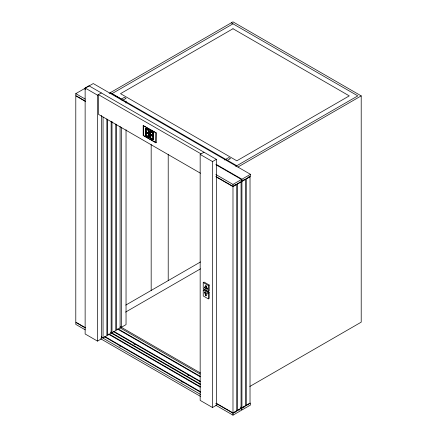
<?xml version="1.0" encoding="UTF-8"?>
<svg xmlns="http://www.w3.org/2000/svg" width="437" height="437" viewBox="0 0 437 437"><rect width="100%" height="100%" fill="white"/><g stroke="black" fill="none" stroke-linecap="round" stroke-linejoin="round"><path stroke-width="0.66" d="M207.056 289.196L204.5 287.721L205.778 285.508L207.056 289.196L207.411 288.988L206.346 285.918M204.5 287.721L205.816 285.853M207.411 293.517L205.778 295.936L204.5 292.244L204.855 292.042L206.133 295.729M101.329 115.423L101.329 338.894L97.495 341.106L85.133 333.972L85.133 88.017L88.968 85.805L216.353 159.347L216.353 405.301L212.513 407.513L200.162 400.379L200.162 154.425L203.992 152.213M85.248 101.062L75.792 95.605L75.792 93.638L84.308 88.716L85.494 89.399M84.734 88.471L93.256 83.554L250.45 174.308L250.45 176.275L248.544 177.378L248.544 176.887L248.118 177.132L248.118 177.624L244.272 179.842L244.272 179.35L243.846 179.596L243.846 180.088L241.929 181.191L241.929 179.225L215.927 164.214M85.133 88.017L97.495 95.151L101.329 92.939M109.157 93.343L232.987 21.85L361.208 95.878L361.208 322.156L249.784 386.483M232.987 23.817L111.981 93.676L121.355 99.084L124.337 97.364L126.042 98.347L121.956 100.707M143.183 125.588L156.135 132.87L155.96 142.806L143.183 135.426L143.183 125.588L156.135 132.87M146.062 131.701L146.062 129.161L148.433 130.33M145.805 128.522L146.149 129.112L146.149 131.652L145.723 131.898L145.379 131.308L145.466 128.718M146.149 128.325L148.433 129.543L148.771 130.133L148.345 130.379L146.149 129.112M146.062 135.219L146.062 132.684L148.433 133.853M149.11 133.46L149.197 130.871L148.859 130.281L148.433 130.526L148.433 133.066L148.771 133.656M149.825 131.335L150.678 130.843L152.879 132.111L153.218 132.701L152.792 132.946L150.596 131.679L150.252 131.089M143.183 135.426L156.135 142.708M150.508 134.268L150.508 131.728L152.879 132.897M145.805 132.045L146.149 132.635L146.149 135.17L145.723 135.415L145.379 134.825L145.466 132.242M146.149 131.848L148.514 133.017L148.514 130.477M150.596 131.679L150.596 134.219L150.17 134.465L149.825 133.875L150.252 134.416M150.596 130.892L152.879 132.111M148.771 137.18L148.433 136.59L146.231 135.317L145.805 135.563L146.149 136.158L148.433 137.376M149.11 136.983L149.197 134.394L148.859 133.804L148.433 134.05L148.433 136.59M149.825 134.858L150.678 134.367L152.879 135.634L153.218 136.224M150.508 137.786L150.508 135.251L152.879 136.42M152.879 135.634L152.879 133.094L153.305 132.848L153.644 133.438L153.218 132.897M146.149 135.366L148.514 136.541L148.514 134.001M150.252 134.612L150.596 135.202L150.596 137.737L150.17 137.983L149.825 137.393L150.252 137.934M150.596 134.416L152.961 135.585L152.961 133.045M153.644 135.978L152.792 136.47L150.596 135.202M153.218 139.747L152.879 139.157L150.678 137.884L150.252 138.136L150.596 138.726L152.879 139.944M152.879 139.157L152.879 136.617L153.305 136.371L153.644 136.961L153.218 136.42M150.596 137.934L152.961 139.108L152.961 136.568M153.644 139.501L152.792 139.993L150.596 138.726M212.513 407.513L212.513 161.564L216.353 159.347M224.623 159.98L228.731 157.604L230.436 158.587L227.442 160.319M235.701 166.371L357.799 95.878L231.282 22.833M237.996 167.016L361.208 95.878M215.845 174.494L232.987 184.392L241.503 179.47L241.503 181.437L239.596 182.54L239.596 182.049L239.17 182.786L235.325 185.004L235.325 184.512L234.898 184.758L234.898 185.25L232.987 186.359L215.845 176.466M241.929 179.225L250.45 174.308M216.162 176.919L232.987 186.632L236.816 184.419L236.816 410.693L232.987 412.91L216.162 403.198M125.763 305.108L200.528 261.943M125.556 312.116L200.517 268.837M101.313 336.889L103.056 337.894L106.89 335.682L106.89 118.946M110.84 332.06L112.003 332.726L115.832 330.514L115.832 124.004M121.355 327.329L126.042 324.62L126.042 129.696M203.221 282.553L204.074 282.062L209.186 285.017L209.186 290.916L208.334 291.408L203.221 288.458L203.221 282.553L208.334 285.508L209.186 285.017M203.221 290.031L204.074 289.54L209.186 292.49L209.186 298.395L208.334 298.886L203.221 295.936L203.221 290.031L208.334 292.987L209.186 292.49M241.929 407.743L245.763 405.531L245.763 179.252L241.929 181.47L241.929 407.743L240.771 407.071M215.845 403.285L232.987 413.183L234.898 412.075L234.898 412.566L235.325 411.829L239.17 409.611L239.17 410.103L239.596 409.857L239.596 409.365L241.503 408.262L241.503 410.234L232.987 415.15L215.845 405.257M241.929 408.016L243.846 406.913L243.846 407.404L244.272 406.667L248.118 404.443L248.118 404.941L248.544 404.689L248.544 404.198L250.45 403.1L250.45 405.066L241.929 409.982L241.929 408.016L240.749 407.333M110.277 92.693L236.816 165.727M201.075 153.9L98.407 94.627L98.407 114.303L200.485 173.232M200.162 154.425L212.513 161.564M216.091 164.798L241.503 179.47M148.433 129.543L146.231 128.276L145.379 128.768L145.379 131.308M148.433 133.066L146.231 131.799L145.379 132.291L145.379 134.825M146.149 132.635L148.345 133.902L149.197 133.411L149.197 130.871M75.792 93.638L85.248 99.095M146.149 136.158L148.345 137.426L149.197 136.934L149.197 134.394M85.652 101.57L75.792 95.878L75.792 322.151L85.652 327.848M204.855 287.513L207.411 288.988M204.5 292.244L207.056 293.724M120.213 326.647L200.43 372.969M119.847 327.695L200.217 374.099M117.941 328.799L200.086 376.224M117.515 329.045L200.25 376.809M113.675 331.262L200.545 381.419M113.249 331.508L200.119 381.665M133.93 343.941L135.109 344.624M187.708 374.99L188.888 375.673M110.741 332.273L200.561 384.134M110.905 332.863L200.135 384.38M108.993 333.961L200.594 386.849M108.567 334.207L200.168 387.095M105.317 336.769L200.463 391.699M104.301 336.676L200.627 392.289M119.077 345.694L120.257 346.377M181.126 381.517L182.305 382.2M85.248 327.887L75.792 322.43L75.792 324.396L85.248 329.853M101.204 337.096L200.479 394.42M100.608 338.724L200.479 396.386M152.792 132.16L153.13 132.75M150.339 131.04L150.678 131.63M152.961 135.585L153.305 136.175M150.17 131.138L150.508 131.728M152.792 135.683L153.13 136.273M148.345 129.592L148.684 130.182M148.771 130.33L149.11 130.92M150.339 134.563L150.678 135.153M152.961 139.108L153.305 139.698M150.17 134.662L150.508 135.251M152.792 139.206L153.13 139.796M145.892 128.473L146.231 129.062M148.514 133.017L148.859 133.607M145.723 128.571L146.062 129.161M148.345 133.116L148.684 133.706M148.771 133.853L149.11 134.443M150.339 138.081L150.678 138.676M145.466 131.258L145.805 131.848M145.892 131.996L146.231 132.586M148.514 136.541L148.859 137.131M145.723 132.094L146.062 132.684M148.345 136.639L148.684 137.229M145.466 134.776L145.805 135.366M145.892 135.514L146.231 136.104M232.987 184.392L232.987 186.359M232.987 186.632L232.987 412.91M232.987 413.183L232.987 415.15M208.334 285.508L208.334 291.408M208.334 292.987L208.334 298.886M168.212 154.458L168.212 280.603M155.96 132.968L155.96 142.806M153.644 133.438L153.556 136.027M153.644 136.961L153.556 139.55M151.175 144.527L151.175 290.441M149.913 131.286L149.825 133.875M149.913 134.809L149.825 137.393M143.352 125.49L143.352 135.328M126.042 101.073L126.042 103.116M121.371 127.626L121.371 327.318M120.093 126.315L120.093 328.056L116.258 330.268L116.258 124.441M112.003 121.448L112.003 332.726M111.151 121.257L111.151 333.223L107.316 335.436L107.316 119.383M103.056 117.072L103.056 337.894M97.495 95.151L97.495 341.106M232.987 28.738L120.519 93.665L236.816 160.811L349.283 95.878L232.987 28.738M241.077 181.961L237.242 184.174L237.242 410.447L241.077 408.234L241.077 181.961M250.024 176.794L246.189 179.006L246.189 405.285L250.024 403.072L250.024 176.794"/></g></svg>
